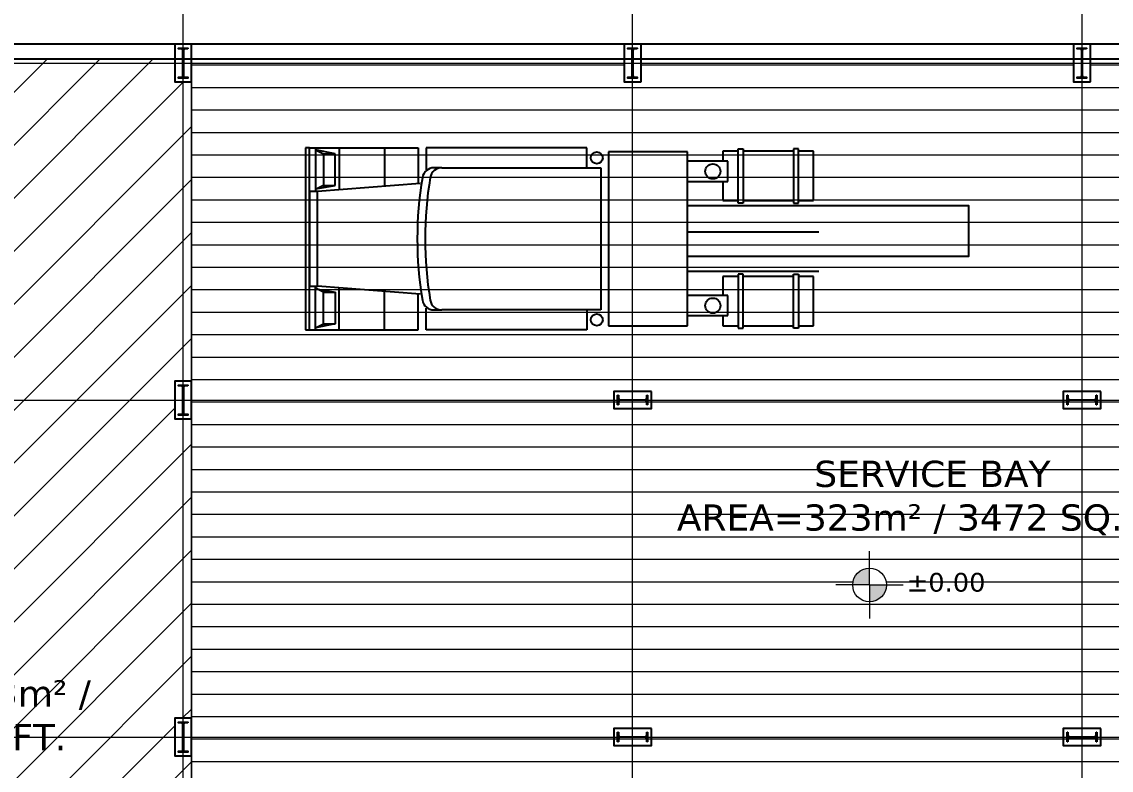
# Model space of a CAD drawing. Header units: metres. Extents: x 587 to 1372, y 780 to 1385.
# Drawn here: x 1238.83 to 1253.37, y 902.28 to 912.28 of the extents above; entities that cross this region are included whole.
import ezdxf

# ---------------------------------------------------------------- set-up
doc = ezdxf.new("R2010")
doc.units = ezdxf.units.M
doc.linetypes.add('CONTINOUS', pattern=[0])
doc.layers.add('A-AREAS_NOPLOT', color=50, linetype='Continuous', lineweight=5, plot=False)
for name, color, linetype, lineweight in [('A-TEXT', 3, 'CONTINOUS', 9), ('A-WALLS', 1, 'Continuous', 25), ('A-WALLS VIEW', 6, 'Continuous', 5)]:
    doc.layers.add(name, color=color, linetype=linetype, lineweight=lineweight)
doc.layers.add('E-5 ELEVATION HATCH', color=7, linetype='Continuous', lineweight=5, true_color=0x949494)
doc.layers.add('ST-STRUCTURE GRID', color=7, linetype='Continuous', lineweight=5, true_color=0x969696)
doc.layers.add('SP_BUILDINGS_NEW_HATCH', color=9, linetype='Continuous', lineweight=13, true_color=0x808080, transparency=0.5)
doc.layers.add('ST-COLUMNS', color=2, linetype='Continuous')
doc.styles.add('details dims', font='verdana.ttf', dxfattribs={"height": 0.125})

# ---------------------------------------------------------------- blocks, each defined once
blk = doc.blocks.new('*U171')
at = {"linetype": 'Continuous'}
for p, q in [((97.295, 86.087, 3.021), (97.295, 83.66, 3.021)), ((97.348, 86.087, 3.021), (97.295, 86.087, 3.021)), ((97.348, 83.66, 3.021), (97.348, 86.087, 3.021)), ((97.348, 86.087, 3.021), (98.799, 86.087, 3.021)), ((97.427, 86.087, 3.021), (97.427, 85.506, 3.021)), ((97.691, 86.007, 3.021), (97.427, 86.06, 3.021)), ((97.427, 86.06, 3.021), (97.533, 86.007, 3.021)), ((97.533, 86.007, 3.021), (97.533, 85.586, 3.021)), ((97.533, 86.007, 3.021), (97.691, 86.007, 3.021)), ((97.691, 85.586, 3.021), (97.691, 86.007, 3.021)), ((97.744, 86.087, 3.021), (97.744, 85.533, 3.021)), ((98.35, 86.087, 3.021), (98.35, 85.586, 3.021)), ((98.799, 86.087, 3.021), (98.799, 85.612, 3.021)), ((101.05, 86.087, 3.021), (98.904, 86.087, 3.021)), ((98.904, 86.087, 3.021), (98.904, 85.796, 3.021)), ((101.05, 85.823, 3.021), (101.05, 86.087, 3.021)), ((101.34, 86.034, 3.021), (101.34, 83.713, 3.021)), ((102.395, 86.034, 3.021), (101.34, 86.034, 3.021)), ((102.395, 83.713, 3.021), (102.395, 86.034, 3.021)), ((103.068, 86.044, 3.021), (102.866, 86.044, 3.021)), ((102.866, 86.044, 3.021), (102.866, 85.909, 3.021)), ((103.068, 85.352, 3.021), (103.068, 86.077, 3.021)), ((103.068, 86.077, 3.021), (103.136, 86.077, 3.021)), ((103.136, 86.077, 3.021), (103.136, 85.352, 3.021)), ((103.809, 86.044, 3.021), (103.136, 86.044, 3.021)), ((103.809, 86.077, 3.021), (103.809, 85.352, 3.021)), ((103.876, 86.077, 3.021), (103.809, 86.077, 3.021)), ((103.876, 85.352, 3.021), (103.876, 86.077, 3.021)), ((104.078, 86.044, 3.021), (103.876, 86.044, 3.021)), ((104.078, 85.386, 3.021), (104.078, 86.044, 3.021)), ((99.115, 85.823, 3.021), (99.01, 85.823, 3.021)), ((99.115, 85.823, 3.021), (101.235, 85.823, 3.021)), ((101.235, 85.823, 3.021), (101.235, 83.924, 3.021)), ((102.934, 85.909, 3.021), (102.395, 85.909, 3.021)), ((102.934, 85.64, 3.021), (102.934, 85.909, 3.021)), ((97.533, 85.586, 3.021), (97.427, 85.533, 3.021)), ((98.825, 85.612, 3.021), (97.453, 85.506, 3.021)), ((97.453, 85.546, 3.021), (97.691, 85.586, 3.021)), ((97.533, 85.586, 3.021), (97.691, 85.586, 3.021)), ((102.395, 85.64, 3.021), (102.934, 85.64, 3.021)), ((102.866, 85.64, 3.021), (102.866, 85.386, 3.021)), ((97.348, 85.506, 3.021), (97.348, 84.24, 3.021)), ((97.453, 85.506, 3.021), (97.348, 85.506, 3.021)), ((97.453, 84.24, 3.021), (97.453, 85.506, 3.021)), ((102.866, 85.386, 3.021), (103.068, 85.386, 3.021)), ((103.136, 85.386, 3.021), (103.809, 85.386, 3.021)), ((103.876, 85.386, 3.021), (104.078, 85.386, 3.021)), ((102.395, 85.319, 3.021), (104.145, 85.319, 3.021)), ((103.136, 85.352, 3.021), (103.068, 85.352, 3.021)), ((103.809, 85.352, 3.021), (103.876, 85.352, 3.021)), ((102.395, 84.967, 3.021), (104.145, 84.967, 3.021)), ((104.145, 84.64, 3.021), (102.395, 84.64, 3.021)), ((104.145, 84.438, 3.021), (102.395, 84.438, 3.021)), ((103.068, 84.371, 3.021), (102.866, 84.371, 3.021)), ((102.866, 84.371, 3.021), (102.866, 84.117, 3.021)), ((103.068, 84.404, 3.021), (103.068, 83.679, 3.021)), ((103.136, 84.404, 3.021), (103.068, 84.404, 3.021)), ((103.136, 83.679, 3.021), (103.136, 84.404, 3.021)), ((103.809, 84.371, 3.021), (103.136, 84.371, 3.021)), ((103.809, 83.679, 3.021), (103.809, 84.404, 3.021)), ((103.809, 84.404, 3.021), (103.876, 84.404, 3.021)), ((103.876, 84.404, 3.021), (103.876, 83.679, 3.021)), ((104.078, 84.371, 3.021), (103.876, 84.371, 3.021)), ((104.078, 83.713, 3.021), (104.078, 84.371, 3.021)), ((97.348, 84.24, 3.021), (97.453, 84.24, 3.021)), ((97.427, 83.66, 3.021), (97.427, 84.24, 3.021)), ((98.825, 84.135, 3.021), (97.453, 84.24, 3.021)), ((97.533, 84.161, 3.021), (97.427, 84.214, 3.021)), ((97.453, 84.201, 3.021), (97.691, 84.161, 3.021)), ((97.533, 83.739, 3.021), (97.533, 84.161, 3.021)), ((97.533, 84.161, 3.021), (97.691, 84.161, 3.021)), ((97.691, 84.161, 3.021), (97.691, 83.739, 3.021)), ((97.744, 83.66, 3.021), (97.744, 84.214, 3.021)), ((98.35, 83.66, 3.021), (98.35, 84.161, 3.021)), ((98.799, 83.66, 3.021), (98.799, 84.135, 3.021)), ((102.934, 84.117, 3.021), (102.395, 84.117, 3.021)), ((102.934, 83.848, 3.021), (102.934, 84.117, 3.021)), ((98.904, 83.66, 3.021), (98.904, 83.95, 3.021)), ((99.01, 83.924, 3.021), (99.115, 83.924, 3.021)), ((101.235, 83.924, 3.021), (99.115, 83.924, 3.021)), ((101.05, 83.924, 3.021), (101.05, 83.66, 3.021)), ((102.395, 83.848, 3.021), (102.934, 83.848, 3.021)), ((102.866, 83.848, 3.021), (102.866, 83.713, 3.021)), ((97.295, 83.66, 3.021), (97.348, 83.66, 3.021)), ((97.348, 83.66, 3.021), (98.799, 83.66, 3.021)), ((97.427, 83.687, 3.021), (97.533, 83.739, 3.021)), ((97.691, 83.739, 3.021), (97.427, 83.687, 3.021)), ((97.533, 83.739, 3.021), (97.691, 83.739, 3.021)), ((101.05, 83.66, 3.021), (98.904, 83.66, 3.021)), ((101.34, 83.713, 3.021), (102.395, 83.713, 3.021)), ((102.866, 83.713, 3.021), (103.068, 83.713, 3.021)), ((103.068, 83.679, 3.021), (103.136, 83.679, 3.021)), ((103.136, 83.713, 3.021), (103.809, 83.713, 3.021)), ((103.876, 83.679, 3.021), (103.809, 83.679, 3.021)), ((103.876, 83.713, 3.021), (104.078, 83.713, 3.021))]:
    blk.add_line(p, q, dxfattribs=at)
at = {"elevation": 3.021}
blk.add_lwpolyline([(104.145, 85.319), (106.145, 85.319), (106.145, 84.64), (104.078, 84.64)], dxfattribs=at)
at = {"linetype": 'Continuous'}
for centre, radius in [((101.182, 85.955, 3.021), 0.0791), ((102.732, 85.774, 3.021), 0.101), ((102.732, 83.982, 3.021), 0.101), ((101.182, 83.792, 3.021), 0.0791)]:
    blk.add_circle(centre, radius, dxfattribs=at)
for centre, radius, start, end in [((99.01, 85.665, 3.021), 0.158, 90, 170.5377), ((99.115, 85.665, 3.021), 0.158, 90, 170.5377), ((103.757, 84.873, 3.021), 4.971, 170.5377, 189.4623), ((103.862, 84.873, 3.021), 4.971, 170.5377, 189.4623), ((99.01, 84.082, 3.021), 0.158, 189.4629, 270), ((99.115, 84.082, 3.021), 0.158, 189.4629, 270)]:
    blk.add_arc(centre, radius, start, end, dxfattribs=at)

msp = doc.modelspace()

# ---------------------------------------------------------------- hatches: boundary and pattern name
at = {"layer": 'A-TEXT', "transparency": 33554559}
h = msp.add_hatch(color=256, dxfattribs=at)
h.dxf.hatch_style = 1
h.paths.add_polyline_path([(1250.148, 904.982, 0.414214), (1249.923, 904.757), (1250.148, 904.757)])
h.paths.add_polyline_path([(1250.373, 904.757), (1250.148, 904.757), (1250.148, 904.532, 0.414214)])
at = {"layer": 'SP_BUILDINGS_NEW_HATCH', "transparency": 33554559}
h = msp.add_hatch(dxfattribs=at)
h.set_pattern_fill('_USER', color=256, scale=0.5, angle=45, pattern_type=0)
h.set_pattern_definition([(45, (0, 0), (-0.35355339, 0.35355339), [])])
h.paths.add_polyline_path([(1241.097, 906.976), (1240.872, 906.976), (1240.872, 907.476), (1241.097, 907.476), (1241.097, 911.476), (1240.872, 911.476), (1240.872, 911.776), (1235.097, 911.776), (1235.097, 911.476), (1234.935, 911.476), (1234.935, 909.004), (1236.235, 909.004), (1236.235, 904.897), (1236.185, 904.897), (1236.185, 904.839), (1236.135, 904.839), (1236.135, 904.897), (1235.035, 904.897), (1235.035, 904.839), (1234.985, 904.839), (1234.985, 904.897), (1234.935, 904.897), (1234.935, 902.976), (1235.097, 902.976), (1235.097, 902.476), (1234.935, 902.476), (1234.935, 898.476), (1235.097, 898.476), (1235.097, 898.301), (1236.544, 898.301), (1236.544, 898.151), (1235.097, 898.151), (1235.097, 897.976), (1234.935, 897.976), (1234.935, 893.976), (1235.097, 893.976), (1235.097, 893.476), (1234.935, 893.476), (1234.935, 889.476), (1235.097, 889.476), (1235.097, 888.976), (1234.935, 888.976), (1234.935, 884.976), (1235.097, 884.976), (1235.097, 884.476), (1234.935, 884.476), (1234.935, 880.476), (1235.097, 880.476), (1235.097, 879.976), (1234.935, 879.976), (1234.935, 875.976), (1235.097, 875.976), (1235.097, 875.676), (1240.872, 875.676), (1240.872, 875.976), (1241.097, 875.976), (1241.097, 875.676), (1246.872, 875.676), (1246.872, 875.976), (1247.097, 875.976), (1247.097, 875.676), (1252.872, 875.676), (1252.872, 875.976), (1252.91, 875.976), (1252.91, 879.976), (1252.872, 879.976), (1252.872, 880.476), (1253.097, 880.476), (1253.097, 880.026), (1258.872, 880.026), (1258.872, 880.476), (1259.097, 880.476), (1259.097, 879.976), (1259.06, 879.976), (1259.06, 875.976), (1259.097, 875.976), (1259.097, 875.676), (1264.872, 875.676), (1264.872, 875.976), (1265.038, 875.976), (1265.035, 876.476), (1265.235, 876.476), (1265.235, 879.476), (1265.035, 879.476), (1265.035, 880.113), (1264.735, 880.113), (1264.735, 880.338), (1265.035, 880.338), (1265.035, 880.976), (1265.235, 880.976), (1265.235, 883.976), (1265.035, 883.976), (1265.035, 884.613), (1264.735, 884.613), (1264.735, 884.838), (1265.035, 884.838), (1265.035, 885.476), (1265.235, 885.476), (1265.235, 888.476), (1265.035, 888.476), (1265.035, 889.113), (1264.735, 889.113), (1264.735, 889.338), (1265.035, 889.338), (1265.035, 889.976), (1265.235, 889.976), (1265.235, 892.976), (1265.035, 892.976), (1265.035, 893.613), (1264.735, 893.613), (1264.735, 893.838), (1265.035, 893.838), (1265.035, 894.357), (1256.756, 894.357), (1256.706, 894.357), (1254.806, 894.357), (1254.756, 894.357), (1254.275, 894.357), (1254.275, 894.457), (1254.656, 894.457), (1254.656, 894.657), (1256.9, 894.657), (1256.9, 894.457), (1260.422, 894.457), (1260.422, 894.507), (1260.363, 894.507), (1260.363, 894.557), (1260.422, 894.557), (1260.422, 896.401), (1256.987, 896.401), (1256.937, 896.401), (1256.937, 896.601), (1256.987, 896.601), (1257.037, 896.601), (1257.037, 898.051), (1256.987, 898.051), (1256.987, 898.101), (1257.037, 898.101), (1257.037, 898.151), (1254.86, 898.152), (1253.235, 898.152), (1253.235, 898.113), (1252.735, 898.113), (1252.735, 898.152), (1248.961, 898.152), (1248.961, 897.194), (1248.861, 897.194), (1248.861, 897.551), (1247.061, 897.551), (1247.061, 895.956), (1247.161, 895.956), (1247.767, 895.606, 0.131652), (1247.861, 895.956), (1247.961, 895.956), (1248.061, 895.956), (1248.667, 895.606, 0.131652), (1248.761, 895.956), (1248.861, 895.956), (1248.861, 896.294), (1248.961, 896.294), (1248.961, 894.457), (1253.375, 894.457), (1253.375, 894.357), (1246.911, 894.357), (1246.911, 898.113), (1246.735, 898.113), (1246.735, 898.151), (1241.235, 898.151), (1241.235, 898.114), (1240.735, 898.114), (1240.735, 898.151), (1239.044, 898.151), (1239.044, 898.301), (1240.735, 898.301), (1240.735, 898.339), (1241.097, 898.339), (1241.097, 902.476), (1240.872, 902.476), (1240.872, 902.976), (1241.097, 902.976)])
h.paths.add_polyline_path([(1237.316, 904.126, -1), (1236.866, 904.126, -1)], flags=16)
h.paths.add_polyline_path([(1240.872, 893.976), (1241.097, 893.976), (1241.097, 893.476), (1240.872, 893.476)], flags=16)
h.paths.add_polyline_path([(1240.922, 893.926), (1241.047, 893.926), (1241.047, 893.914), (1241.01, 893.914, 0.414214), (1240.989, 893.893), (1240.989, 893.559, 0.414214), (1241.01, 893.538), (1241.047, 893.538), (1241.047, 893.526), (1240.922, 893.526), (1240.922, 893.538), (1240.96, 893.538, 0.414214), (1240.981, 893.559), (1240.981, 893.893, 0.420805), (1240.96, 893.914), (1240.922, 893.914)], flags=0)
h.paths.add_polyline_path([(1246.872, 893.976), (1247.097, 893.976), (1247.097, 893.476), (1246.872, 893.476)], flags=16)
h.paths.add_polyline_path([(1246.922, 893.926), (1247.047, 893.926), (1247.047, 893.914), (1247.01, 893.914, 0.414214), (1246.989, 893.893), (1246.989, 893.559, 0.414214), (1247.01, 893.538), (1247.047, 893.538), (1247.047, 893.526), (1246.922, 893.526), (1246.922, 893.538), (1246.96, 893.538, 0.414214), (1246.981, 893.559), (1246.981, 893.893, 0.420805), (1246.96, 893.914), (1246.922, 893.914)], flags=0)
h.paths.add_polyline_path([(1240.872, 889.476), (1241.097, 889.476), (1241.097, 888.976), (1240.872, 888.976)], flags=16)
h.paths.add_polyline_path([(1240.922, 889.426), (1241.047, 889.426), (1241.047, 889.414), (1241.01, 889.414, 0.414214), (1240.989, 889.393), (1240.989, 889.059, 0.414214), (1241.01, 889.038), (1241.047, 889.038), (1241.047, 889.026), (1240.922, 889.026), (1240.922, 889.038), (1240.96, 889.038, 0.414214), (1240.981, 889.059), (1240.981, 889.393, 0.420805), (1240.96, 889.414), (1240.922, 889.414)], flags=0)
h.paths.add_polyline_path([(1252.872, 893.976), (1253.097, 893.976), (1253.097, 893.476), (1252.872, 893.476)], flags=16)
h.paths.add_polyline_path([(1246.872, 889.476), (1247.097, 889.476), (1247.097, 888.976), (1246.872, 888.976)], flags=16)
h.paths.add_polyline_path([(1252.922, 893.926), (1253.047, 893.926), (1253.047, 893.914), (1253.01, 893.914, 0.414214), (1252.989, 893.893), (1252.989, 893.559, 0.414214), (1253.01, 893.538), (1253.047, 893.538), (1253.047, 893.526), (1252.922, 893.526), (1252.922, 893.538), (1252.96, 893.538, 0.414214), (1252.981, 893.559), (1252.981, 893.893, 0.420805), (1252.96, 893.914), (1252.922, 893.914)], flags=0)
h.paths.add_polyline_path([(1246.922, 889.426), (1247.047, 889.426), (1247.047, 889.414), (1247.01, 889.414, 0.414214), (1246.989, 889.393), (1246.989, 889.059, 0.414214), (1247.01, 889.038), (1247.047, 889.038), (1247.047, 889.026), (1246.922, 889.026), (1246.922, 889.038), (1246.96, 889.038, 0.414214), (1246.981, 889.059), (1246.981, 889.393, 0.420805), (1246.96, 889.414), (1246.922, 889.414)], flags=0)
h.paths.add_polyline_path([(1255.624, 895.517, -1), (1256.074, 895.517, -1)], flags=16)
h.paths.add_polyline_path([(1240.872, 884.976), (1241.097, 884.976), (1241.097, 884.476), (1240.872, 884.476)], flags=16)
h.paths.add_polyline_path([(1240.922, 884.926), (1241.047, 884.926), (1241.047, 884.914), (1241.01, 884.914, 0.414214), (1240.989, 884.893), (1240.989, 884.559, 0.414214), (1241.01, 884.538), (1241.047, 884.538), (1241.047, 884.526), (1240.922, 884.526), (1240.922, 884.538), (1240.96, 884.538, 0.414214), (1240.981, 884.559), (1240.981, 884.893, 0.420805), (1240.96, 884.914), (1240.922, 884.914)], flags=0)
h.paths.add_polyline_path([(1252.872, 889.476), (1253.097, 889.476), (1253.097, 888.976), (1252.872, 888.976)], flags=16)
h.paths.add_polyline_path([(1252.922, 889.426), (1253.047, 889.426), (1253.047, 889.414), (1253.01, 889.414, 0.414214), (1252.989, 889.393), (1252.989, 889.059, 0.414214), (1253.01, 889.038), (1253.047, 889.038), (1253.047, 889.026), (1252.922, 889.026), (1252.922, 889.038), (1252.96, 889.038, 0.414214), (1252.981, 889.059), (1252.981, 889.393, 0.420805), (1252.96, 889.414), (1252.922, 889.414)], flags=0)
h.paths.add_polyline_path([(1246.872, 884.976), (1247.097, 884.976), (1247.097, 884.476), (1246.872, 884.476)], flags=16)
h.paths.add_polyline_path([(1246.922, 884.926), (1247.047, 884.926), (1247.047, 884.914), (1247.01, 884.914, 0.414214), (1246.989, 884.893), (1246.989, 884.559, 0.414214), (1247.01, 884.538), (1247.047, 884.538), (1247.047, 884.526), (1246.922, 884.526), (1246.922, 884.538), (1246.96, 884.538, 0.414214), (1246.981, 884.559), (1246.981, 884.893, 0.420805), (1246.96, 884.914), (1246.922, 884.914)], flags=0)
h.paths.add_polyline_path([(1258.872, 893.976), (1259.097, 893.976), (1259.097, 893.476), (1258.872, 893.476)], flags=16)
h.paths.add_polyline_path([(1258.922, 893.926), (1259.047, 893.926), (1259.047, 893.914), (1259.01, 893.914, 0.414214), (1258.989, 893.893), (1258.989, 893.559, 0.414214), (1259.01, 893.538), (1259.047, 893.538), (1259.047, 893.526), (1258.922, 893.526), (1258.922, 893.538), (1258.96, 893.538, 0.414214), (1258.981, 893.559), (1258.981, 893.893, 0.420805), (1258.96, 893.914), (1258.922, 893.914)], flags=0)
h.paths.add_polyline_path([(1243.548, 882.323, -1), (1243.098, 882.323, -1)], flags=16)
h.paths.add_polyline_path([(1252.872, 884.976), (1253.097, 884.976), (1253.097, 884.476), (1252.872, 884.476)], flags=16)
h.paths.add_polyline_path([(1252.922, 884.926), (1253.047, 884.926), (1253.047, 884.914), (1253.01, 884.914, 0.414214), (1252.989, 884.893), (1252.989, 884.559, 0.414214), (1253.01, 884.538), (1253.047, 884.538), (1253.047, 884.526), (1252.922, 884.526), (1252.922, 884.538), (1252.96, 884.538, 0.414214), (1252.981, 884.559), (1252.981, 884.893, 0.420805), (1252.96, 884.914), (1252.922, 884.914)], flags=0)
h.paths.add_polyline_path([(1258.872, 889.476), (1259.097, 889.476), (1259.097, 888.976), (1258.872, 888.976)], flags=16)
h.paths.add_polyline_path([(1240.872, 880.476), (1241.097, 880.476), (1241.097, 879.976), (1240.872, 879.976)], flags=16)
h.paths.add_polyline_path([(1258.922, 889.426), (1259.047, 889.426), (1259.047, 889.414), (1259.01, 889.414, 0.414214), (1258.989, 889.393), (1258.989, 889.059, 0.414214), (1259.01, 889.038), (1259.047, 889.038), (1259.047, 889.026), (1258.922, 889.026), (1258.922, 889.038), (1258.96, 889.038, 0.414214), (1258.981, 889.059), (1258.981, 889.393, 0.420805), (1258.96, 889.414), (1258.922, 889.414)], flags=0)
h.paths.add_polyline_path([(1240.922, 880.426), (1241.047, 880.426), (1241.047, 880.414), (1241.01, 880.414, 0.414214), (1240.989, 880.393), (1240.989, 880.059, 0.414214), (1241.01, 880.038), (1241.047, 880.038), (1241.047, 880.026), (1240.922, 880.026), (1240.922, 880.038), (1240.96, 880.038, 0.414214), (1240.981, 880.059), (1240.981, 880.393, 0.420805), (1240.96, 880.414), (1240.922, 880.414)], flags=0)
h.paths.add_polyline_path([(1246.872, 880.476), (1247.097, 880.476), (1247.097, 879.976), (1246.872, 879.976)], flags=16)
h.paths.add_polyline_path([(1246.922, 880.426), (1247.047, 880.426), (1247.047, 880.414), (1247.01, 880.414, 0.414214), (1246.989, 880.393), (1246.989, 880.059, 0.414214), (1247.01, 880.038), (1247.047, 880.038), (1247.047, 880.026), (1246.922, 880.026), (1246.922, 880.038), (1246.96, 880.038, 0.414214), (1246.981, 880.059), (1246.981, 880.393, 0.420805), (1246.96, 880.414), (1246.922, 880.414)], flags=0)
h.paths.add_polyline_path([(1258.872, 884.976), (1259.097, 884.976), (1259.097, 884.476), (1258.872, 884.476)], flags=16)
h.paths.add_polyline_path([(1258.922, 884.926), (1259.047, 884.926), (1259.047, 884.914), (1259.01, 884.914, 0.414214), (1258.989, 884.893), (1258.989, 884.559, 0.414214), (1259.01, 884.538), (1259.047, 884.538), (1259.047, 884.526), (1258.922, 884.526), (1258.922, 884.538), (1258.96, 884.538, 0.414214), (1258.981, 884.559), (1258.981, 884.893, 0.420805), (1258.96, 884.914), (1258.922, 884.914)], flags=0)
h.paths.add_polyline_path([(1261.679, 886.179, -1), (1262.129, 886.179, -1)], flags=16)
h.paths.add_polyline_path([(1243.721, 882.094), (1244.909, 882.094), (1244.909, 882.637), (1243.721, 882.637)], flags=24)
h.paths.add_polyline_path([(1237.489, 903.897), (1238.677, 903.897), (1238.677, 904.44), (1237.489, 904.44)], flags=24)
h.paths.add_polyline_path([(1262.302, 885.951), (1263.49, 885.951), (1263.49, 886.494), (1262.302, 886.494)], flags=24)
h.paths.add_polyline_path([(1256.247, 895.289), (1257.435, 895.289), (1257.435, 895.832), (1256.247, 895.832)], flags=24)
h = msp.add_hatch(dxfattribs=at)
h.set_pattern_fill('_USER', color=256, scale=0.3, pattern_type=0)
h.set_pattern_definition([(0, (0, 0), (0, 0.3), [])])
h.paths.add_polyline_path([(1265.235, 910.976), (1265.035, 910.976), (1265.035, 911.613), (1264.735, 911.613), (1264.735, 911.776), (1259.097, 911.776), (1259.097, 911.476), (1258.872, 911.476), (1258.872, 911.776), (1253.097, 911.776), (1253.097, 911.476), (1252.872, 911.476), (1252.872, 911.776), (1247.097, 911.776), (1247.097, 911.476), (1246.872, 911.476), (1246.872, 911.776), (1241.097, 911.776), (1241.097, 898.339), (1241.235, 898.339), (1265.035, 898.338), (1265.035, 898.976), (1265.235, 898.976), (1265.235, 901.976), (1265.035, 901.976), (1265.035, 902.613), (1264.735, 902.613), (1264.735, 902.838), (1265.035, 902.838), (1265.035, 903.476), (1265.235, 903.476), (1265.235, 906.476), (1265.035, 906.476), (1265.035, 907.113), (1264.735, 907.113), (1264.735, 907.338), (1265.035, 907.338), (1265.035, 907.976), (1265.235, 907.976)])
h.paths.add_polyline_path([(1259.173, 907.201, 0.414214), (1259.152, 907.222), (1258.818, 907.222, 0.414214), (1258.797, 907.201), (1258.785, 907.163), (1258.797, 907.163), (1258.797, 907.201), (1258.785, 907.288), (1258.797, 907.251, 0.414214), (1258.818, 907.23), (1259.152, 907.23, 0.420805), (1259.173, 907.251), (1259.185, 907.288), (1259.173, 907.288), (1259.173, 907.251), (1259.185, 907.163)], flags=16)
h.paths.add_polyline_path([(1259.173, 902.701, 0.414214), (1259.152, 902.722), (1258.818, 902.722, 0.414214), (1258.797, 902.701), (1258.785, 902.663), (1258.797, 902.663), (1258.797, 902.701), (1258.785, 902.788), (1258.797, 902.751, 0.414214), (1258.818, 902.73), (1259.152, 902.73, 0.420805), (1259.173, 902.751), (1259.185, 902.788), (1259.173, 902.788), (1259.173, 902.751), (1259.185, 902.663)], flags=16)
h.paths.add_polyline_path([(1253.173, 907.202, 0.414214), (1253.152, 907.223), (1252.819, 907.223, 0.420805), (1252.797, 907.202), (1252.785, 907.164), (1252.797, 907.164), (1252.797, 907.202), (1252.785, 907.289), (1252.797, 907.251, 0.414214), (1252.818, 907.23), (1253.152, 907.23, 0.414214), (1253.173, 907.251), (1253.185, 907.289), (1253.173, 907.289), (1253.173, 907.251), (1253.185, 907.164)], flags=16)
h.paths.add_polyline_path([(1253.173, 902.702), (1253.173, 902.748, -0.31756), (1253.156, 902.73), (1253.152, 902.723, -0.414214)], flags=0)
h.paths.add_polyline_path([(1252.797, 902.751), (1252.797, 902.704, -0.317745), (1252.814, 902.722), (1252.818, 902.73, -0.414214)], flags=0)
h.paths.add_polyline_path([(1253.185, 902.789), (1253.185, 902.663), (1253.173, 902.663), (1253.173, 902.701, 0.414214), (1253.152, 902.722), (1253.133, 902.723), (1252.818, 902.722, 0.414214), (1252.797, 902.701), (1252.797, 902.663), (1252.785, 902.663), (1252.785, 902.789), (1252.797, 902.789), (1252.797, 902.751, 0.414214), (1252.818, 902.73), (1253.152, 902.73, 0.414594), (1253.173, 902.751), (1253.173, 902.788), (1253.173, 902.789)], flags=16)
h.paths.add_polyline_path([(1250.373, 904.757, -1), (1249.923, 904.757, -1)], flags=16)
h.paths.add_polyline_path([(1247.173, 907.202, 0.414214), (1247.152, 907.223), (1246.819, 907.223, 0.420805), (1246.797, 907.202), (1246.785, 907.164), (1246.797, 907.164), (1246.797, 907.202), (1246.785, 907.289), (1246.797, 907.251, 0.414214), (1246.818, 907.23), (1247.152, 907.23, 0.414214), (1247.173, 907.251), (1247.185, 907.289), (1247.173, 907.289), (1247.173, 907.251), (1247.185, 907.164)], flags=16)
h.paths.add_polyline_path([(1247.173, 902.702, 0.414214), (1247.152, 902.723), (1246.819, 902.723, 0.420805), (1246.797, 902.702), (1246.785, 902.664), (1246.797, 902.664), (1246.797, 902.702), (1246.785, 902.789), (1246.797, 902.751, 0.414214), (1246.818, 902.73), (1247.152, 902.73, 0.414214), (1247.173, 902.751), (1247.185, 902.789), (1247.173, 902.789), (1247.173, 902.751), (1247.185, 902.664)], flags=16)
h.paths.add_polyline_path([(1250.546, 904.528), (1251.733, 904.528), (1251.733, 905.071), (1250.546, 905.071)], flags=24)

# ---------------------------------------------------------------- linework, layer by layer
at = {"layer": 'A-AREAS_NOPLOT'}
for points in [[(1234.935, 898.301), (1241.097, 898.301), (1241.097, 911.776), (1234.935, 911.776)], [(1241.097, 911.776), (1265.035, 911.776), (1265.035, 898.301), (1241.097, 898.301)]]:
    msp.add_lwpolyline(points, close=True, dxfattribs=at)
at = {"layer": 'A-TEXT'}
for q in [(1250.148, 905.207), (1249.698, 904.757), (1250.598, 904.757), (1250.148, 904.307)]:
    msp.add_line((1250.148, 904.757), q, dxfattribs=at)
msp.add_circle((1250.148, 904.757), 0.225, dxfattribs=at)
at = {"layer": 'A-WALLS'}
for points in [[(1265.235, 911.976), (1234.735, 911.976), (1234.735, 908.723)], [(1265.035, 911.776), (1234.935, 911.776), (1234.935, 908.723)]]:
    msp.add_lwpolyline(points, dxfattribs=at)
at = {"layer": 'A-WALLS VIEW'}
msp.add_line((1241.097, 911.776), (1241.097, 898.301), dxfattribs=at)
at = {"layer": 'E-5 ELEVATION HATCH'}
msp.add_lwpolyline([(1265.235, 898.338), (1241.097, 898.338), (1241.097, 911.776), (1265.235, 911.776)], close=True, dxfattribs=at)
at = {"layer": 'ST-COLUMNS', "linetype": 'ByBlock'}
for p, q in [((1246.785, 907.164), (1246.785, 907.289)), ((1246.785, 907.289), (1246.797, 907.289)), ((1246.797, 907.289), (1246.797, 907.251)), ((1246.797, 907.202), (1246.797, 907.164)), ((1246.818, 907.23), (1247.152, 907.23)), ((1247.152, 907.223), (1246.818, 907.223)), ((1247.173, 907.251), (1247.173, 907.289)), ((1247.173, 907.289), (1247.185, 907.289)), ((1247.173, 907.164), (1247.173, 907.202)), ((1247.185, 907.289), (1247.185, 907.164)), ((1252.785, 907.164), (1252.785, 907.289)), ((1252.785, 907.289), (1252.797, 907.289)), ((1252.797, 907.289), (1252.797, 907.251)), ((1252.797, 907.202), (1252.797, 907.164)), ((1252.818, 907.23), (1253.152, 907.23)), ((1253.152, 907.223), (1252.818, 907.223)), ((1253.173, 907.251), (1253.173, 907.289)), ((1253.173, 907.289), (1253.185, 907.289)), ((1253.173, 907.164), (1253.173, 907.202)), ((1253.185, 907.289), (1253.185, 907.164)), ((1246.797, 907.164), (1246.785, 907.164)), ((1247.185, 907.164), (1247.173, 907.164)), ((1252.797, 907.164), (1252.785, 907.164)), ((1253.185, 907.164), (1253.173, 907.164)), ((1246.785, 902.664), (1246.785, 902.789)), ((1246.785, 902.789), (1246.797, 902.789)), ((1246.797, 902.789), (1246.797, 902.751)), ((1246.797, 902.702), (1246.797, 902.664)), ((1246.818, 902.73), (1247.152, 902.73)), ((1247.152, 902.723), (1246.818, 902.723)), ((1247.173, 902.751), (1247.173, 902.789)), ((1247.173, 902.789), (1247.185, 902.789)), ((1247.173, 902.664), (1247.173, 902.702)), ((1247.185, 902.789), (1247.185, 902.664)), ((1252.785, 902.664), (1252.785, 902.789)), ((1252.785, 902.789), (1252.797, 902.789)), ((1252.785, 902.663), (1252.785, 902.788)), ((1252.785, 902.788), (1252.797, 902.788)), ((1252.797, 902.789), (1252.797, 902.751)), ((1252.797, 902.788), (1252.797, 902.751)), ((1252.797, 902.702), (1252.797, 902.664)), ((1252.797, 902.701), (1252.797, 902.663)), ((1252.818, 902.73), (1253.152, 902.73)), ((1252.818, 902.73), (1253.152, 902.73)), ((1253.152, 902.723), (1252.818, 902.723)), ((1253.152, 902.722), (1252.818, 902.722)), ((1253.173, 902.751), (1253.173, 902.789)), ((1253.173, 902.789), (1253.185, 902.789)), ((1253.173, 902.751), (1253.173, 902.788)), ((1253.173, 902.788), (1253.185, 902.788)), ((1253.173, 902.664), (1253.173, 902.702)), ((1253.173, 902.663), (1253.173, 902.701)), ((1253.185, 902.789), (1253.185, 902.664)), ((1253.185, 902.788), (1253.185, 902.663)), ((1246.797, 902.664), (1246.785, 902.664)), ((1247.185, 902.664), (1247.173, 902.664)), ((1252.797, 902.664), (1252.785, 902.664)), ((1252.797, 902.663), (1252.785, 902.663)), ((1253.185, 902.664), (1253.173, 902.664)), ((1253.185, 902.663), (1253.173, 902.663))]:
    msp.add_line(p, q, dxfattribs=at)
at = {"layer": 'ST-COLUMNS'}
for points in [[(1241.097, 911.476), (1241.097, 911.976), (1240.872, 911.976), (1240.872, 911.476)], [(1247.097, 911.476), (1247.097, 911.976), (1246.872, 911.976), (1246.872, 911.476)], [(1253.097, 911.476), (1253.097, 911.976), (1252.872, 911.976), (1252.872, 911.476)], [(1241.097, 906.976), (1241.097, 907.476), (1240.872, 907.476), (1240.872, 906.976)], [(1247.235, 907.339), (1246.735, 907.339), (1246.735, 907.114), (1247.235, 907.114)], [(1253.235, 907.339), (1252.735, 907.339), (1252.735, 907.114), (1253.235, 907.114)], [(1241.097, 902.476), (1241.097, 902.976), (1240.872, 902.976), (1240.872, 902.476)], [(1247.235, 902.839), (1246.735, 902.839), (1246.735, 902.614), (1247.235, 902.614)], [(1253.235, 902.839), (1252.735, 902.839), (1252.735, 902.614), (1253.235, 902.614)]]:
    msp.add_lwpolyline(points, close=True, dxfattribs=at)
at = {"layer": 'ST-COLUMNS', "linetype": 'ByBlock'}
for points in [[(1241.047, 911.914), (1241.01, 911.914, 0.414214), (1240.989, 911.893), (1240.989, 911.559, 0.414214), (1241.01, 911.538), (1241.047, 911.538), (1241.047, 911.526), (1240.922, 911.526), (1240.922, 911.538), (1240.96, 911.538, 0.414214), (1240.981, 911.559), (1240.981, 911.893, 0.414214), (1240.96, 911.914), (1240.922, 911.914), (1240.922, 911.926), (1241.047, 911.926)], [(1247.047, 911.914), (1247.01, 911.914, 0.414214), (1246.989, 911.893), (1246.989, 911.559, 0.414214), (1247.01, 911.538), (1247.047, 911.538), (1247.047, 911.526), (1246.922, 911.526), (1246.922, 911.538), (1246.96, 911.538, 0.414214), (1246.981, 911.559), (1246.981, 911.893, 0.414214), (1246.96, 911.914), (1246.922, 911.914), (1246.922, 911.926), (1247.047, 911.926)], [(1253.047, 911.914), (1253.01, 911.914, 0.414214), (1252.989, 911.893), (1252.989, 911.559, 0.414214), (1253.01, 911.538), (1253.047, 911.538), (1253.047, 911.526), (1252.922, 911.526), (1252.922, 911.538), (1252.96, 911.538, 0.414214), (1252.981, 911.559), (1252.981, 911.893, 0.414214), (1252.96, 911.914), (1252.922, 911.914), (1252.922, 911.926), (1253.047, 911.926)], [(1241.047, 907.414), (1241.01, 907.414, 0.414214), (1240.989, 907.393), (1240.989, 907.059, 0.414214), (1241.01, 907.038), (1241.047, 907.038), (1241.047, 907.026), (1240.922, 907.026), (1240.922, 907.038), (1240.96, 907.038, 0.414214), (1240.981, 907.059), (1240.981, 907.393, 0.414214), (1240.96, 907.414), (1240.922, 907.414), (1240.922, 907.426), (1241.047, 907.426)], [(1241.047, 902.914), (1241.01, 902.914, 0.414214), (1240.989, 902.893), (1240.989, 902.559, 0.414214), (1241.01, 902.538), (1241.047, 902.538), (1241.047, 902.526), (1240.922, 902.526), (1240.922, 902.538), (1240.96, 902.538, 0.414214), (1240.981, 902.559), (1240.981, 902.893, 0.414214), (1240.96, 902.914), (1240.922, 902.914), (1240.922, 902.926), (1241.047, 902.926)]]:
    msp.add_lwpolyline(points, format="xyb", close=True, dxfattribs=at)
for centre, start, end in [((1246.818, 907.251), 180, 270), ((1246.818, 907.202), 90, 180), ((1247.152, 907.251), 270, 0), ((1247.152, 907.202), 360, 90), ((1252.818, 907.251), 180, 270), ((1252.818, 907.202), 90, 180), ((1253.152, 907.251), 270, 0), ((1253.152, 907.202), 360, 90), ((1246.818, 902.751), 180, 270), ((1246.818, 902.702), 90, 180), ((1247.152, 902.751), 270, 0), ((1247.152, 902.702), 360, 90), ((1252.818, 902.751), 180, 270), ((1252.818, 902.751), 180, 270), ((1252.818, 902.702), 90, 180), ((1252.818, 902.701), 90, 180), ((1253.152, 902.751), 270, 0), ((1253.152, 902.751), 270, 0), ((1253.152, 902.702), 360, 90), ((1253.152, 902.701), 0, 90)]:
    msp.add_arc(centre, 0.021, start, end, dxfattribs=at)
at = {"layer": 'ST-STRUCTURE GRID'}
for p, q in [((1240.985, 873.366), (1240.985, 923.062)), ((1246.985, 873.366), (1246.985, 923.062)), ((1252.985, 873.366), (1252.985, 923.062)), ((1230.651, 911.726), (1272.347, 911.726)), ((1230.651, 907.226), (1268.193, 907.226)), ((1230.651, 902.726), (1268.193, 902.726))]:
    msp.add_line(p, q, dxfattribs=at)

# ---------------------------------------------------------------- block references
msp.add_blockref('*U171', (1145.324, 824.505))

# ---------------------------------------------------------------- texts
at = {"layer": 'A-TEXT', "attachment_point": 1, "style": 'details dims'}
for s, width, gutter_width, insert, char_height in [('\\pxqc;SERVICE BAY\\PAREA=323m² / 3472 SQ. FT.', 9.25374, 0.625, (1246.361, 906.416, 3.021), 0.35), ('%%P0.00', 1.07473, 1.25, (1250.645, 904.918), 0.25), ('\\pxqc;AREA =83m² / 894 SQ. FT.', 4.12605, 0.625, (1235.972, 903.483), 0.35)]:
    msp.add_mtext_dynamic_manual_height_columns(s, width=width, gutter_width=gutter_width, heights=[0], dxfattribs=dict(at, insert=insert, char_height=char_height))

doc.saveas('drawing.dxf')
